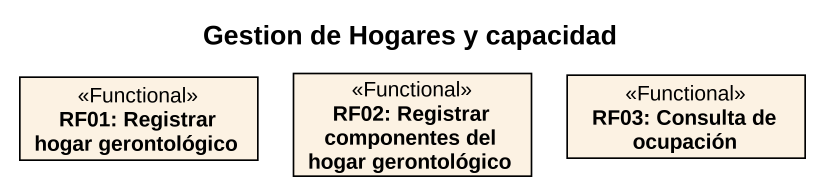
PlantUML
@startuml
title Gestion de Hogares y capacidad
hide circle
hide empty members
class "RF01: Registrar hogar gerontológico" as RF01_Registrar_hogar <<Functional>>
class "RF02: Registrar componentes del hogar gerontológico" as RF02_Registrar_componentes <<Functional>>
class "RF03: Consulta de ocupación" as RF03_Consulta_de_ocupación <<Functional>>
@enduml
